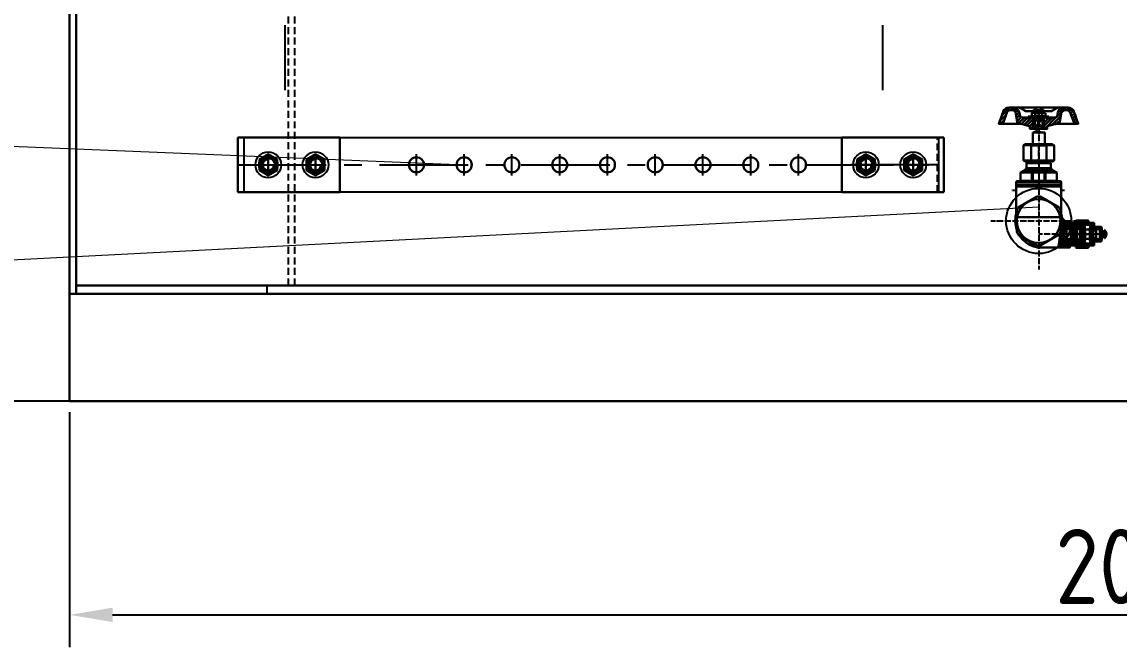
# Model space of a CAD drawing. Header units: millimetres. Extents: x 45841 to 102963, y -329287 to -163666.
# Drawn here: x 69511 to 70534, y -167353 to -166771 of the extents above; entities that cross this region are included whole.
import ezdxf

# ---------------------------------------------------------------- set-up
doc = ezdxf.new("R2010")
doc.units = ezdxf.units.MM
doc.header["$LTSCALE"] = 13
for name, pattern in [('CENTERX2', [101.6, 63.5, -12.7, 12.7, -12.7]), ('DASHED', [0.75, 0.5, -0.25]), ('HIDDEN', [9.525, 6.35, -3.175])]:
    doc.linetypes.add(name, pattern=pattern)
for name, color, linetype in [('1', 4, 'Continuous'), ('2', 3, 'Continuous'), ('4', 2, 'HIDDEN'), ('4虚线层', 6, 'DASHED')]:
    doc.layers.add(name, color=color, linetype=linetype)
doc.layers.add('标注、文本', color=3, linetype='Continuous', lineweight=25)
doc.layers.add('铁心', color=3, linetype='Continuous', lineweight=0)
doc.styles.get("Standard").update_dxf_attribs({"font": 'gbenor.shx', "bigfont": 'gbcbig.shx'})
doc.dimstyles.new('1-15', dxfattribs={"dimscale": 20, "dimtxt": 3.5, "dimasz": 2, "dimexe": 1.5, "dimexo": 0.5, "dimgap": 0.5, "dimtad": 1, "dimtoh": 1, "dimdec": 1, "dimdsep": 46, "dimtxsty": 'Standard', "dimcen": 2.5, "dimclrd": 3, "dimclre": 3, "dimclrt": 3, "dimadec": 0, "dimazin": 2, "dimtfac": 1, "dimtdec": 1, "dimtmove": 0, "dimatfit": 2, "dimfxl": 1, "dimarcsym": 0})

# ---------------------------------------------------------------- blocks, each defined once
blk = doc.blocks.new('*D1757')
at = {"layer": 'Defpoints', "color": 0, "transparency": 16777216}
for p in [(69555.9, -167124.2), (71555.9, -167124.2), (71555.9, -167323.1)]:
    blk.add_point(p, dxfattribs=at)
at = {"layer": '标注、文本', "color": 3, "lineweight": -2, "transparency": 16777216}
for p, q in [((69555.9, -167134.2), (69555.9, -167353.1)), ((71555.9, -167134.2), (71555.9, -167353.1)), ((69595.9, -167323.1), (71515.9, -167323.1))]:
    blk.add_line(p, q, dxfattribs=at)
at = {"layer": '标注、文本', "color": 3, "transparency": 16777216}
for points in [[(69595.9, -167316.4), (69595.9, -167329.8), (69555.9, -167323.1)], [(71515.9, -167316.4), (71515.9, -167329.8), (71555.9, -167323.1)]]:
    blk.add_solid(points, dxfattribs=at)
at = {"layer": '标注、文本', "color": 3, "transparency": 16777216, "insert": (70555.9, -167278.1), "char_height": 70, "attachment_point": 5}
blk.add_mtext('2000', dxfattribs=at)
blk = doc.blocks.new('*D1763')
at = {"layer": 'Defpoints', "color": 0, "transparency": 16777216}
for p in [(69780.9, -166024.2), (69279.3, -167124.2), (69780.9, -167124.2)]:
    blk.add_point(p, dxfattribs=at)
at = {"layer": '标注、文本', "color": 3, "lineweight": -2, "transparency": 16777216}
for p, q in [((69770.9, -166024.2), (69249.3, -166024.2)), ((69279.3, -166064.2), (69279.3, -167084.2)), ((69770.9, -167124.2), (69249.3, -167124.2))]:
    blk.add_line(p, q, dxfattribs=at)
at = {"layer": '标注、文本', "color": 3, "transparency": 16777216}
for points in [[(69272.7, -166064.2), (69286, -166064.2), (69279.3, -166024.2)], [(69272.7, -167084.2), (69286, -167084.2), (69279.3, -167124.2)]]:
    blk.add_solid(points, dxfattribs=at)
at = {"layer": '标注、文本', "color": 3, "transparency": 16777216, "insert": (69234.3, -166574.2), "char_height": 70, "attachment_point": 5, "rotation": 90}
blk.add_mtext('1100', dxfattribs=at)

msp = doc.modelspace()

# ---------------------------------------------------------------- linework, layer by layer
at = {"layer": '1', "color": 1, "linetype": 'CENTERX2', "lineweight": -3, "ltscale": 0.1}
for p, q in [((69756.383, -166774.073), (69756.383, -166834.348)), ((70313.24, -166774.073), (70313.24, -166834.348)), ((70458.832, -166858.389), (70458.832, -166855.293)), ((70458.832, -166855.293), (70458.832, -166861.568)), ((70458.832, -166859.191), (70458.832, -166859.08)), ((70458.832, -166865.549), (70458.832, -166859.909)), ((70458.832, -166862.259), (70458.832, -166862.397)), ((70458.832, -166863.088), (70458.832, -166868.728)), ((70458.832, -166866.378), (70458.832, -166866.24)), ((70458.832, -166872.708), (70458.832, -166867.069)), ((70458.832, -166869.446), (70458.832, -166869.557)), ((70458.832, -166870.248), (70458.832, -166875.887)), ((70458.832, -166870.552), (70458.832, -166874.92)), ((70458.832, -166873.537), (70458.832, -166873.427)), ((70458.832, -166875.611), (70458.832, -166875.721)), ((70458.832, -166876.44), (70458.832, -166882.079)), ((70458.832, -166882.77), (70458.832, -166882.908)), ((70458.832, -166883.6), (70458.832, -166887.967)), ((70458.832, -166889.156), (70458.832, -166884.097)), ((69741.037, -166913.997), (69741.037, -166893.981)), ((69785.037, -166913.997), (69785.037, -166893.981)), ((69879.037, -166913.997), (69879.037, -166893.981)), ((69923.537, -166913.997), (69923.537, -166893.981)), ((69968.037, -166913.997), (69968.037, -166893.981)), ((70012.537, -166913.997), (70012.537, -166893.981)), ((70057.037, -166913.997), (70057.037, -166893.981)), ((70101.537, -166913.997), (70101.537, -166893.981)), ((70146.037, -166913.997), (70146.037, -166893.981)), ((70190.537, -166913.997), (70190.537, -166893.981)), ((70235.037, -166913.997), (70235.037, -166893.981)), ((70297.895, -166913.997), (70297.895, -166893.981)), ((70341.895, -166913.997), (70341.895, -166893.981)), ((70458.832, -166888.216), (70458.832, -166891.118)), ((70458.832, -166889.985), (70458.832, -166889.847)), ((70458.832, -166896.315), (70458.832, -166890.676)), ((70458.832, -166891.837), (70458.832, -166891.948)), ((70458.832, -166892.639), (70458.832, -166898.306)), ((69712.537, -166903.989), (70370.395, -166903.989)), ((70366.218, -166903.989), (70273.572, -166903.989)), ((70458.832, -166897.145), (70458.832, -166897.034)), ((70458.832, -166902.922), (70458.832, -166897.863)), ((70458.832, -166898.997), (70458.832, -166899.107)), ((70458.832, -166899.826), (70458.832, -166905.465)), ((70458.832, -166906.156), (70458.832, -166906.294)), ((70458.833, -166899.771), (70458.833, -166903.254)), ((70458.833, -166903.945), (70458.833, -166904.083)), ((70458.833, -166904.774), (70458.833, -166910.413)), ((70458.832, -166906.986), (70458.832, -166912.625)), ((70458.832, -166913.343), (70458.832, -166913.454)), ((70458.832, -166914.145), (70458.832, -166919.812)), ((70458.833, -166911.132), (70458.833, -166911.243)), ((70458.833, -166911.934), (70458.833, -166917.6)), ((70458.832, -166920.503), (70458.832, -166920.614)), ((70458.832, -166921.332), (70458.832, -166924.235)), ((70458.833, -166918.292), (70458.833, -166918.402)), ((70458.833, -166919.121), (70458.833, -166924.76)), ((70458.833, -166925.451), (70458.833, -166925.589)), ((70458.833, -166926.28), (70458.833, -166931.92)), ((70433.871, -166927.746), (70433.982, -166927.746)), ((70434.673, -166927.746), (70437.935, -166927.746)), ((70458.833, -166932.638), (70458.833, -166932.749)), ((70458.833, -166933.44), (70458.833, -166939.107)), ((70479.731, -166927.746), (70482.965, -166927.746)), ((70458.833, -166939.798), (70458.833, -166939.908)), ((70458.833, -166940.627), (70458.833, -166946.266)), ((70458.833, -166946.957), (70458.833, -166947.096)), ((70414.134, -166956.246), (70418.64, -166956.246)), ((70419.331, -166956.246), (70419.441, -166956.246)), ((70420.16, -166956.246), (70425.799, -166956.246)), ((70426.518, -166956.246), (70426.629, -166956.246)), ((70427.32, -166956.246), (70432.959, -166956.246)), ((70433.678, -166956.246), (70433.788, -166956.246)), ((70434.507, -166956.246), (70440.146, -166956.246)), ((70440.837, -166956.246), (70440.948, -166956.246)), ((70441.666, -166956.246), (70447.306, -166956.246)), ((70448.024, -166956.246), (70448.135, -166956.246)), ((70448.826, -166956.246), (70454.465, -166956.246)), ((70455.184, -166956.246), (70455.294, -166956.246)), ((70456.013, -166956.246), (70461.652, -166956.246)), ((70458.833, -166947.787), (70458.833, -166953.426)), ((70458.833, -166954.145), (70458.833, -166954.255)), ((70458.833, -166954.946), (70458.833, -166960.613)), ((70462.343, -166956.246), (70462.454, -166956.246)), ((70463.173, -166956.246), (70468.812, -166956.246)), ((70469.531, -166956.246), (70469.641, -166956.246)), ((70470.332, -166956.246), (70475.971, -166956.246)), ((70476.69, -166956.246), (70476.801, -166956.246)), ((70477.519, -166956.246), (70483.159, -166956.246)), ((70483.435, -166956.246), (70487.802, -166956.246)), ((70483.85, -166956.246), (70483.96, -166956.246)), ((70484.679, -166956.246), (70490.318, -166956.246)), ((70491.037, -166956.246), (70491.147, -166956.246)), ((70491.839, -166956.246), (70497.478, -166956.246)), ((70498.196, -166956.246), (70498.307, -166956.246)), ((70499.026, -166956.246), (70503.532, -166956.246)), ((70458.833, -166961.304), (70458.833, -166961.415)), ((70458.833, -166962.133), (70458.833, -166967.773)), ((70458.833, -166968.464), (70458.833, -166968.602)), ((70462.454, -166968.602), (70458.833, -166968.602)), ((70458.833, -166969.293), (70458.833, -166974.932)), ((70458.833, -166975.651), (70458.833, -166975.762)), ((70458.833, -166976.453), (70458.833, -166982.119)), ((70463.283, -166968.602), (70463.173, -166968.602)), ((70469.641, -166968.602), (70464.002, -166968.602)), ((70470.443, -166968.602), (70470.332, -166968.602)), ((70476.801, -166968.602), (70471.161, -166968.602)), ((70477.63, -166968.602), (70477.492, -166968.602)), ((70483.96, -166968.602), (70478.321, -166968.602)), ((70484.236, -166968.602), (70490.622, -166968.602)), ((70484.79, -166968.602), (70484.679, -166968.602)), ((70491.147, -166968.602), (70485.508, -166968.602)), ((70487.333, -166977.144), (70487.333, -166980.406)), ((70491.34, -166968.602), (70491.451, -166968.602)), ((70491.949, -166968.602), (70491.839, -166968.602)), ((70495.819, -166968.602), (70492.032, -166968.602)), ((70492.142, -166968.602), (70497.781, -166968.602)), ((70498.307, -166968.602), (70492.668, -166968.602)), ((70496.648, -166968.602), (70496.538, -166968.602)), ((70503.006, -166968.602), (70497.367, -166968.602)), ((70498.5, -166968.602), (70498.611, -166968.602)), ((70499.136, -166968.602), (70498.998, -166968.602)), ((70499.329, -166968.602), (70504.969, -166968.602)), ((70503.476, -166968.602), (70499.827, -166968.602)), ((70503.836, -166968.602), (70503.697, -166968.602)), ((70510.166, -166968.602), (70504.527, -166968.602)), ((70505.66, -166968.602), (70505.798, -166968.602)), ((70506.489, -166968.602), (70512.874, -166968.602)), ((70510.995, -166968.602), (70510.885, -166968.602)), ((70517.325, -166968.602), (70511.686, -166968.602)), ((70518.155, -166968.602), (70518.044, -166968.602)), ((70522.661, -166968.602), (70518.873, -166968.602)), ((70458.833, -166982.81), (70458.833, -166982.921)), ((70458.833, -166983.64), (70458.833, -166989.279)), ((70487.333, -166981.097), (70487.333, -166981.207)), ((70458.833, -166989.97), (70458.833, -166990.108)), ((70458.833, -166990.799), (70458.833, -166996.439)), ((70458.833, -166997.157), (70458.833, -166997.268)), ((70458.833, -166997.987), (70458.833, -167001.47))]:
    msp.add_line(p, q, dxfattribs=at)
at = {"layer": '1'}
for p, q in [((69741.037, -166894.064), (69732.442, -166899.027)), ((69749.633, -166899.027), (69741.037, -166894.064)), ((69785.037, -166894.064), (69776.442, -166899.027)), ((69793.633, -166899.027), (69785.037, -166894.064)), ((70297.895, -166894.064), (70289.299, -166899.027)), ((70306.49, -166899.027), (70297.895, -166894.064)), ((70341.895, -166894.064), (70333.299, -166899.027)), ((70350.49, -166899.027), (70341.895, -166894.064)), ((69732.442, -166899.027), (69732.442, -166908.952)), ((69749.633, -166908.952), (69749.633, -166899.027)), ((69776.442, -166899.027), (69776.442, -166908.952)), ((69793.633, -166908.952), (69793.633, -166899.027)), ((70289.299, -166899.027), (70289.299, -166908.952)), ((70306.49, -166908.952), (70306.49, -166899.027)), ((70333.299, -166899.027), (70333.299, -166908.952)), ((70350.49, -166908.952), (70350.49, -166899.027)), ((69732.442, -166908.952), (69741.037, -166913.914)), ((69741.037, -166913.914), (69749.633, -166908.952)), ((69776.442, -166908.952), (69785.037, -166913.914)), ((69785.037, -166913.914), (69793.633, -166908.952)), ((70289.299, -166908.952), (70297.895, -166913.914)), ((70297.895, -166913.914), (70306.49, -166908.952)), ((70333.299, -166908.952), (70341.895, -166913.914)), ((70341.895, -166913.914), (70350.49, -166908.952))]:
    msp.add_line(p, q, dxfattribs=at)
for centre, radius in [((69741.037, -166903.989), 12), ((69741.037, -166903.989), 8.595), ((69785.037, -166903.989), 12), ((69785.037, -166903.989), 8.595), ((70297.895, -166903.989), 12), ((70297.895, -166903.989), 8.595), ((70341.895, -166903.989), 12), ((70341.895, -166903.989), 8.595), ((69741.037, -166903.989), 6), ((69785.037, -166903.989), 6), ((70297.895, -166903.989), 6), ((70341.895, -166903.989), 6)]:
    msp.add_circle(centre, radius, dxfattribs=at)
at = {"layer": '2'}
for centre in [(69741.037, -166903.989), (69785.037, -166903.989), (70297.895, -166903.989), (70341.895, -166903.989)]:
    msp.add_arc(centre, 5.1, 90, 0, dxfattribs=at)
at = {"layer": '4'}
for p, q in [((69741.037, -166895.689), (69741.037, -166912.289)), ((69785.037, -166895.689), (69785.037, -166912.289)), ((70297.895, -166895.689), (70297.895, -166912.289)), ((70341.895, -166895.689), (70341.895, -166912.289)), ((69732.737, -166903.989), (69749.337, -166903.989)), ((69776.737, -166903.989), (69793.337, -166903.989)), ((70289.595, -166903.989), (70306.195, -166903.989)), ((70333.595, -166903.989), (70350.195, -166903.989))]:
    msp.add_line(p, q, dxfattribs=at)
at = {"layer": '4虚线层'}
for p, q in [((69759.9, -167016.246), (69759.9, -165901.929)), ((69765.9, -167016.246), (69765.9, -165901.929)), ((69718.537, -166929.489), (69718.537, -166878.489)), ((70364.395, -166929.489), (70364.395, -166878.489)), ((71350.9, -167016.246), (69561.9, -167016.246)), ((69739.9, -167024.246), (69739.9, -167016.246)), ((69779.9, -167016.246), (71331.9, -167016.246)), ((71331.9, -167024.246), (69779.9, -167024.246))]:
    msp.add_line(p, q, dxfattribs=at)
at = {"layer": '标注、文本', "color": 4, "lineweight": 30}
for p, q in [((69555.9, -167024.246), (69555.9, -164824.277)), ((69561.9, -167024.246), (69561.9, -164824.277)), ((70425.743, -166854.491), (70421.652, -166865.714)), ((70431.77, -166850.677), (70424.472, -166857.974)), ((70429.42, -166854.519), (70425.329, -166865.714)), ((70431.162, -166850.677), (70441.666, -166850.677)), ((70431.604, -166852.999), (70434.949, -166852.999)), ((70435.032, -166850.677), (70432.71, -166852.999)), ((70437.713, -166851.285), (70435.833, -166853.165)), ((70439.565, -166852.695), (70437.243, -166855.017)), ((70437.243, -166854.906), (70438.874, -166864.222)), ((70440.698, -166854.823), (70437.741, -166857.781)), ((70441.666, -166850.677), (70476.828, -166850.677)), ((70452.889, -166854.16), (70447.195, -166854.16)), ((70456.344, -166852.999), (70455.183, -166854.132)), ((70455.183, -166854.132), (70462.149, -166854.132)), ((70455.183, -166854.132), (70455.183, -166855.404)), ((70456.123, -166853.22), (70456.123, -166855.404)), ((70456.344, -166852.999), (70460.988, -166852.999)), ((70457.395, -166850.677), (70458.694, -166850.677)), ((70457.395, -166850.677), (70459.993, -166850.677)), ((70459.993, -166850.677), (70458.694, -166850.677)), ((70460.988, -166852.999), (70462.149, -166854.132)), ((70461.21, -166853.22), (70461.21, -166855.404)), ((70462.149, -166854.132), (70462.149, -166855.404)), ((70464.471, -166854.16), (70470.166, -166854.16)), ((70480.228, -166854.602), (70475.888, -166858.942)), ((70476.579, -166855.1), (70475.943, -166858.721)), ((70480.67, -166850.898), (70476.634, -166854.906)), ((70486.199, -166850.677), (70476.828, -166850.677)), ((70480.145, -166854.906), (70478.514, -166864.222)), ((70484.153, -166850.677), (70481.721, -166853.109)), ((70487.305, -166850.787), (70485.121, -166852.999)), ((70489.599, -166851.782), (70487.553, -166853.828)), ((70487.968, -166854.519), (70492.032, -166865.714)), ((70491.175, -166853.496), (70488.549, -166856.122)), ((70491.645, -166854.491), (70495.736, -166865.714)), ((70428.397, -166857.311), (70422.592, -166863.116)), ((70426.517, -166862.453), (70423.256, -166865.714)), ((70441.224, -166857.587), (70438.238, -166860.573)), ((70442.44, -166859.661), (70438.736, -166863.365)), ((70439.703, -166865.134), (70450.595, -166868.036)), ((70445.204, -166860.158), (70440.118, -166865.245)), ((70440.864, -166855.459), (70441.445, -166858.721)), ((70442.385, -166859.661), (70450.595, -166861.098)), ((70447.996, -166860.628), (70442.716, -166865.936)), ((70443.96, -166859.937), (70473.372, -166859.937)), ((70451.977, -166859.937), (70445.287, -166866.627)), ((70453.635, -166861.54), (70447.858, -166867.318)), ((70449.019, -166859.108), (70453.939, -166859.108)), ((70449.019, -166859.108), (70449.019, -166859.937)), ((70453.608, -166864.858), (70450.456, -166868.009)), ((70450.595, -166859.937), (70450.595, -166861.098)), ((70452.336, -166855.818), (70452.336, -166858.665)), ((70454.133, -166859.826), (70453.248, -166860.683)), ((70453.248, -166860.683), (70464.416, -166860.683)), ((70453.635, -166859.937), (70453.552, -166870.358)), ((70455.128, -166859.937), (70453.691, -166861.292)), ((70463.532, -166855.404), (70453.939, -166855.404)), ((70463.532, -166859.108), (70453.939, -166859.108)), ((70455.128, -166859.937), (70462.205, -166859.937)), ((70462.232, -166859.937), (70455.128, -166859.937)), ((70455.128, -166859.937), (70455.128, -166870.358)), ((70462.205, -166859.937), (70455.128, -166870.358)), ((70455.128, -166859.937), (70462.232, -166870.358)), ((70455.543, -166855.818), (70455.543, -166858.665)), ((70456.123, -166858.804), (70456.123, -166859.108)), ((70461.928, -166855.818), (70461.928, -166858.665)), ((70462.205, -166859.937), (70463.642, -166861.292)), ((70462.232, -166859.937), (70462.232, -166870.358)), ((70468.341, -166859.108), (70463.449, -166859.108)), ((70463.642, -166861.292), (70463.642, -166870.358)), ((70463.725, -166859.937), (70463.836, -166870.358)), ((70465.08, -166859.937), (70463.753, -166861.264)), ((70467.263, -166861.015), (70463.78, -166864.498)), ((70471.244, -166860.324), (70463.808, -166867.76)), ((70475.252, -166859.578), (70464.471, -166870.358)), ((70465.135, -166855.818), (70465.135, -166858.665)), ((70475.003, -166859.661), (70466.793, -166861.098)), ((70466.793, -166859.937), (70466.793, -166861.098)), ((70477.657, -166865.134), (70466.793, -166868.036)), ((70477.657, -166865.134), (70466.793, -166868.036)), ((70468.341, -166859.108), (70468.341, -166859.937)), ((70479.482, -166858.61), (70471.244, -166866.848)), ((70478.791, -166862.591), (70475.722, -166865.659)), ((70479.786, -166856.869), (70478.514, -166864.222)), ((70492.114, -166855.791), (70489.405, -166858.5)), ((70492.999, -166858.196), (70490.29, -166860.905)), ((70493.884, -166860.6), (70491.175, -166863.31)), ((70494.741, -166863.005), (70492.032, -166865.714)), ((70421.652, -166865.714), (70441.942, -166865.714)), ((70450.595, -166868.036), (70450.595, -166870.358)), ((70450.595, -166870.358), (70453.691, -166870.358)), ((70453.58, -166868.147), (70451.369, -166870.358)), ((70463.642, -166870.358), (70466.793, -166870.358)), ((70464.416, -166873.786), (70464.416, -166884.843)), ((70466.793, -166868.036), (70466.793, -166870.358)), ((70475.446, -166865.714), (70495.736, -166865.714)), ((70495.625, -166865.41), (70495.293, -166865.714)), ((69712.537, -166878.489), (69807.537, -166878.489)), ((69712.537, -166929.489), (69712.537, -166878.489)), ((69807.537, -166878.489), (69807.537, -166929.489)), ((70370.395, -166878.489), (70275.395, -166878.489)), ((70275.395, -166878.489), (70275.395, -166929.489)), ((70370.395, -166929.489), (70370.395, -166878.489)), ((70446.476, -166884.843), (70471.189, -166884.843)), ((70451.701, -166885.949), (70451.701, -166899.881)), ((70465.965, -166885.949), (70465.965, -166899.881)), ((70444.569, -166899.881), (70446.476, -166900.987)), ((70446.476, -166900.987), (70448.19, -166900.987)), ((70448.383, -166901.623), (70447.416, -166902.563)), ((70447.416, -166902.563), (70447.416, -166907.096)), ((70447.416, -166902.563), (70470.222, -166902.563)), ((70448.19, -166900.987), (70469.475, -166900.987)), ((70448.383, -166900.987), (70448.383, -166901.623)), ((70448.383, -166901.623), (70449.13, -166901.623)), ((70449.13, -166900.987), (70449.13, -166901.623)), ((70468.507, -166900.987), (70468.507, -166901.623)), ((70468.507, -166901.623), (70469.281, -166901.623)), ((70469.281, -166900.987), (70469.281, -166901.623)), ((70469.281, -166901.623), (70470.221, -166902.563)), ((70469.475, -166900.987), (70471.189, -166900.987)), ((70470.221, -166902.563), (70470.221, -166907.096)), ((70473.097, -166899.881), (70471.189, -166900.987)), ((70446.476, -166908.755), (70471.189, -166908.755)), ((70447.167, -166909.999), (70470.47, -166909.999)), ((70447.416, -166907.096), (70470.222, -166907.096)), ((70452.392, -166911.353), (70452.392, -166918.955)), ((70452.392, -166911.353), (70453.332, -166911.353)), ((70453.332, -166911.353), (70453.332, -166918.955)), ((70464.334, -166911.353), (70464.334, -166918.955)), ((70464.334, -166911.353), (70465.274, -166911.353)), ((70437.934, -166920.282), (70437.934, -166922.742)), ((70437.934, -166922.742), (70441.058, -166922.742)), ((70437.935, -166922.742), (70479.731, -166922.742)), ((70437.935, -166922.742), (70437.935, -166924.18)), ((70437.935, -166924.18), (70437.935, -166948.533)), ((70437.935, -166924.18), (70479.731, -166924.18)), ((70438.404, -166920.282), (70479.261, -166920.282)), ((70441.97, -166918.955), (70438.763, -166919.314)), ((70441.058, -166922.742), (70476.607, -166922.742)), ((70441.97, -166918.955), (70475.695, -166918.955)), ((70475.695, -166918.955), (70478.873, -166919.314)), ((70476.607, -166922.742), (70479.73, -166922.742)), ((70479.73, -166920.282), (70479.73, -166922.742)), ((70479.731, -166922.742), (70479.731, -166924.18)), ((70479.731, -166924.18), (70479.731, -166948.533)), ((69807.537, -166929.489), (69712.537, -166929.489)), ((70275.395, -166929.489), (70370.395, -166929.489)), ((70457.395, -166933.495), (70439.842, -166943.613)), ((70477.823, -166943.613), (70460.27, -166933.495)), ((70438.404, -166946.1), (70438.404, -166966.363)), ((70438.708, -166952.68), (70478.929, -166952.68)), ((70486.559, -166956.246), (70480.09, -166962.686)), ((70487.803, -166957.13), (70480.173, -166964.76)), ((70484.43, -166956.246), (70480.201, -166960.475)), ((70482.274, -166956.246), (70480.505, -166958.015)), ((70487.802, -166956.246), (70487.802, -166958.899)), ((70493.691, -166956.024), (70495.819, -166958.153)), ((70505.162, -166955.776), (70493.939, -166955.776)), ((70495.57, -166955.776), (70497.948, -166958.153)), ((70497.699, -166955.776), (70499.606, -166957.683)), ((70499.827, -166955.776), (70503.863, -166959.811)), ((70501.984, -166955.776), (70506.019, -166959.811)), ((70504.112, -166955.776), (70505.356, -166957.02)), ((70505.162, -166955.776), (70505.356, -166955.969)), ((70505.356, -166955.969), (70505.356, -166957.959)), ((70482.108, -166964.953), (70480.284, -166966.778)), ((70481.638, -166967.165), (70480.284, -166967.165)), ((70481.638, -166967.165), (70481.638, -166970.012)), ((70482.108, -166963.599), (70497.312, -166963.599)), ((70482.108, -166963.599), (70482.108, -166966.695)), ((70483.463, -166963.599), (70482.108, -166964.953)), ((70482.108, -166964.815), (70483.546, -166966.252)), ((70482.108, -166966.695), (70482.108, -166970.482)), ((70483.988, -166963.737), (70482.219, -166965.478)), ((70482.246, -166964.317), (70484.043, -166966.114)), ((70482.302, -166965.644), (70482.716, -166966.059)), ((70484.347, -166963.986), (70482.468, -166965.865)), ((70482.523, -166963.958), (70484.403, -166965.838)), ((70484.624, -166964.345), (70482.855, -166966.142)), ((70482.937, -166963.709), (70484.651, -166965.451)), ((70484.762, -166964.87), (70483.352, -166966.252)), ((70488.162, -166958.899), (70483.463, -166963.599)), ((70483.463, -166963.599), (70484.762, -166964.898)), ((70484.762, -166963.599), (70484.762, -166973.578)), ((70484.762, -166963.599), (70489.516, -166964.566)), ((70484.762, -166964.925), (70484.762, -166972.251)), ((70490.29, -166958.899), (70485.591, -166963.599)), ((70492.419, -166958.899), (70487.72, -166963.599)), ((70487.802, -166958.153), (70497.311, -166958.153)), ((70487.802, -166958.899), (70498.058, -166958.899)), ((70488.908, -166958.153), (70488.162, -166958.899)), ((70488.742, -166962.88), (70498.003, -166962.88)), ((70488.742, -166962.88), (70488.742, -166974.296)), ((70490.567, -166962.88), (70489.848, -166963.599)), ((70491.037, -166958.153), (70490.29, -166958.899)), ((70490.456, -166963.599), (70497.92, -166963.599)), ((70494.548, -166958.899), (70490.567, -166962.88)), ((70491.175, -166962.88), (70497.201, -166962.88)), ((70491.175, -166962.88), (70491.175, -166974.296)), ((70492.695, -166962.88), (70491.977, -166963.599)), ((70493.193, -166958.153), (70492.419, -166958.899)), ((70496.676, -166958.899), (70492.695, -166962.88)), ((70493.469, -166957.932), (70493.691, -166958.153)), ((70493.469, -166957.959), (70493.469, -166979.245)), ((70493.663, -166958.153), (70498.224, -166958.153)), ((70493.691, -166958.153), (70494.437, -166958.899)), ((70494.824, -166962.88), (70494.105, -166963.599)), ((70494.409, -166958.899), (70494.409, -166978.277)), ((70495.322, -166958.153), (70494.548, -166958.899)), ((70498.252, -166959.48), (70494.824, -166962.88)), ((70495.819, -166958.153), (70496.565, -166958.899)), ((70496.952, -166962.88), (70496.261, -166963.599)), ((70497.367, -166958.208), (70496.676, -166958.899)), ((70498.252, -166961.608), (70496.952, -166962.88)), ((70497.201, -166962.88), (70497.92, -166963.599)), ((70497.201, -166962.88), (70497.201, -166974.296)), ((70497.311, -166958.153), (70498.251, -166959.093)), ((70498.252, -166962.659), (70497.312, -166963.599)), ((70497.312, -166963.599), (70497.312, -166973.578)), ((70497.92, -166963.599), (70501.375, -166963.599)), ((70497.92, -166963.599), (70497.92, -166973.578)), ((70497.948, -166958.153), (70498.224, -166958.402)), ((70498.224, -166957.683), (70498.224, -166979.521)), ((70498.224, -166957.683), (70500.131, -166957.683)), ((70498.224, -166958.457), (70499.329, -166959.563)), ((70499.385, -166957.683), (70498.251, -166958.816)), ((70498.942, -166957.711), (70498.251, -166958.402)), ((70498.252, -166959.093), (70498.252, -166962.659)), ((70498.252, -166962.659), (70498.252, -166974.518)), ((70498.279, -166958.927), (70498.859, -166959.507)), ((70498.334, -166958.153), (70499.633, -166959.452)), ((70499.661, -166957.821), (70498.362, -166959.12)), ((70498.528, -166957.904), (70499.882, -166959.259)), ((70499.91, -166958.015), (70498.555, -166959.342)), ((70498.804, -166957.738), (70500.048, -166958.982)), ((70500.048, -166958.291), (70498.832, -166959.507)), ((70499.136, -166957.683), (70500.131, -166958.65)), ((70500.131, -166958.65), (70499.191, -166959.563)), ((70500.131, -166957.683), (70500.131, -166979.521)), ((70500.131, -166958.181), (70501.735, -166959.811)), ((70508.673, -166959.811), (70500.131, -166959.811)), ((70502.066, -166959.811), (70501.375, -166961)), ((70501.375, -166961), (70501.375, -166976.204)), ((70506.406, -166959.811), (70502.066, -166959.811)), ((70506.406, -166964.207), (70502.066, -166964.207)), ((70505.356, -166957.959), (70505.521, -166958.153)), ((70510.387, -166958.153), (70505.521, -166958.153)), ((70506.406, -166959.811), (70507.07, -166961)), ((70506.489, -166958.153), (70508.148, -166959.811)), ((70507.07, -166961), (70507.07, -166976.204)), ((70509.447, -166965.257), (70507.07, -166965.257)), ((70508.618, -166958.153), (70510.581, -166960.088)), ((70508.673, -166959.811), (70508.673, -166963.847)), ((70508.673, -166959.811), (70508.673, -166977.392)), ((70508.673, -166960.337), (70512.184, -166963.847)), ((70508.673, -166962.465), (70510.055, -166963.847)), ((70515.805, -166963.847), (70508.673, -166963.847)), ((70509.945, -166964.787), (70509.447, -166965.257)), ((70509.447, -166965.257), (70509.447, -166971.919)), ((70509.447, -166965.257), (70512.294, -166965.257)), ((70509.945, -166964.787), (70511.824, -166964.787)), ((70510.387, -166958.153), (70510.58, -166958.346)), ((70510.58, -166958.346), (70510.58, -166961.525)), ((70510.58, -166961.525), (70510.746, -166961.719)), ((70517.131, -166961.719), (70510.746, -166961.719)), ((70511.824, -166964.787), (70512.294, -166965.257)), ((70512.184, -166961.719), (70514.312, -166963.847)), ((70512.294, -166965.257), (70512.294, -166971.919)), ((70514.312, -166961.719), (70517.685, -166965.091)), ((70515.805, -166963.847), (70515.805, -166973.329)), ((70515.805, -166965.312), (70519.067, -166968.602)), ((70515.805, -166967.469), (70516.938, -166968.602)), ((70516.441, -166961.719), (70517.685, -166962.963)), ((70517.132, -166961.719), (70517.685, -166962.659)), ((70517.684, -166962.659), (70517.684, -166966.446)), ((70519.786, -166966.446), (70517.685, -166966.446)), ((70519.067, -166966.446), (70521.195, -166968.602)), ((70519.785, -166964.787), (70519.785, -166966.446)), ((70520.256, -166964.787), (70519.786, -166964.787)), ((70519.786, -166965.036), (70521.03, -166966.308)), ((70520.256, -166964.787), (70521.969, -166968.104)), ((70439.841, -166968.878), (70457.395, -166978.996)), ((70484.154, -166973.578), (70476.773, -166980.931)), ((70482.108, -166973.495), (70478.791, -166976.812)), ((70486.282, -166973.578), (70478.902, -166980.931)), ((70482.108, -166971.366), (70479.924, -166973.55)), ((70481.307, -166970.012), (70480.311, -166971.035)), ((70481.638, -166970.012), (70480.339, -166970.012)), ((70488.411, -166973.578), (70481.058, -166980.931)), ((70482.108, -166970.482), (70482.108, -166973.578)), ((70482.108, -166973.578), (70497.312, -166973.578)), ((70483.159, -166970.952), (70482.136, -166971.974)), ((70483.767, -166970.952), (70482.136, -166972.583)), ((70482.136, -166972.5), (70483.186, -166973.55)), ((70482.163, -166971.891), (70483.794, -166973.522)), ((70484.209, -166971.173), (70482.357, -166973.025)), ((70482.357, -166971.449), (70484.209, -166973.329)), ((70484.513, -166971.504), (70482.661, -166973.357)), ((70482.689, -166971.145), (70484.541, -166972.997)), ((70484.734, -166971.947), (70483.103, -166973.55)), ((70483.131, -166970.952), (70484.734, -166972.555)), ((70489.821, -166974.296), (70483.186, -166980.931)), ((70484.707, -166972.583), (70483.767, -166973.55)), ((70483.794, -166970.979), (70484.707, -166971.891)), ((70489.516, -166972.638), (70484.762, -166973.578)), ((70491.949, -166974.296), (70487.968, -166978.277)), ((70488.742, -166974.296), (70498.003, -166974.296)), ((70490.539, -166973.578), (70489.821, -166974.296)), ((70494.105, -166974.296), (70490.097, -166978.277)), ((70490.456, -166973.578), (70497.92, -166973.578)), ((70491.175, -166974.296), (70497.201, -166974.296)), ((70492.668, -166973.578), (70491.949, -166974.296)), ((70496.234, -166974.296), (70492.226, -166978.277)), ((70494.796, -166973.578), (70494.105, -166974.296)), ((70498.196, -166974.462), (70494.382, -166978.277)), ((70496.952, -166973.578), (70496.234, -166974.296)), ((70498.252, -166976.536), (70496.51, -166978.277)), ((70497.92, -166973.578), (70497.201, -166974.296)), ((70497.312, -166973.578), (70498.252, -166974.518)), ((70497.92, -166973.578), (70501.375, -166973.578)), ((70499.053, -166977.614), (70498.224, -166978.471)), ((70499.44, -166977.669), (70498.251, -166978.858)), ((70498.252, -166974.518), (70498.252, -166978.084)), ((70498.721, -166977.724), (70500.02, -166978.996)), ((70499.053, -166977.614), (70500.103, -166978.692)), ((70499.55, -166977.697), (70500.048, -166978.194)), ((70508.673, -166977.392), (70500.131, -166977.392)), ((70500.131, -166977.392), (70504.167, -166981.428)), ((70501.375, -166976.204), (70502.066, -166977.365)), ((70502.26, -166977.392), (70505.356, -166980.461)), ((70504.388, -166977.392), (70506.047, -166979.051)), ((70506.517, -166977.392), (70508.176, -166979.051)), ((70509.447, -166971.919), (70507.07, -166971.919)), ((70508.645, -166977.392), (70510.304, -166979.051)), ((70515.805, -166973.329), (70508.673, -166973.329)), ((70508.673, -166975.264), (70510.581, -166977.171)), ((70508.894, -166973.329), (70511.023, -166975.485)), ((70509.447, -166971.919), (70509.945, -166972.389)), ((70509.447, -166971.919), (70512.294, -166971.919)), ((70509.945, -166972.389), (70511.824, -166972.389)), ((70510.746, -166975.485), (70510.58, -166975.679)), ((70510.58, -166975.679), (70510.58, -166978.858)), ((70517.131, -166975.485), (70510.746, -166975.485)), ((70511.023, -166973.329), (70513.151, -166975.485)), ((70512.294, -166971.919), (70511.824, -166972.389)), ((70513.151, -166973.329), (70515.28, -166975.485)), ((70515.28, -166973.329), (70517.242, -166975.319)), ((70515.805, -166969.597), (70517.685, -166971.477)), ((70515.805, -166971.726), (70517.685, -166973.633)), ((70516.938, -166968.602), (70519.067, -166970.73)), ((70517.685, -166974.518), (70517.132, -166975.485)), ((70517.684, -166970.73), (70517.684, -166974.518)), ((70519.786, -166970.73), (70517.685, -166970.73)), ((70519.067, -166968.602), (70521.14, -166970.675)), ((70519.785, -166970.73), (70519.785, -166972.389)), ((70519.786, -166971.449), (70520.421, -166972.085)), ((70519.786, -166972.389), (70520.256, -166972.389)), ((70521.969, -166969.072), (70520.256, -166972.389)), ((70521.195, -166968.602), (70521.859, -166969.265)), ((70521.969, -166968.104), (70521.969, -166969.072)), ((70458.832, -166980.931), (70487.802, -166980.931)), ((70487.803, -166978.443), (70485.315, -166980.931)), ((70487.803, -166980.599), (70487.443, -166980.931)), ((70487.802, -166978.277), (70498.058, -166978.277)), ((70487.802, -166978.277), (70487.802, -166980.931)), ((70487.802, -166979.051), (70497.311, -166979.051)), ((70487.968, -166978.277), (70487.803, -166978.443)), ((70490.097, -166978.277), (70489.351, -166979.051)), ((70492.226, -166978.277), (70491.479, -166979.051)), ((70494.409, -166978.277), (70493.469, -166979.245)), ((70493.469, -166979.245), (70493.469, -166980.931)), ((70493.469, -166979.245), (70495.626, -166981.428)), ((70493.469, -166980.931), (70493.939, -166981.428)), ((70494.382, -166978.277), (70493.608, -166979.051)), ((70493.663, -166979.051), (70498.224, -166979.051)), ((70505.162, -166981.428), (70493.939, -166981.428)), ((70494.409, -166978.277), (70498.224, -166978.277)), ((70494.63, -166978.277), (70495.377, -166979.051)), ((70495.377, -166979.051), (70497.754, -166981.428)), ((70496.51, -166978.277), (70495.736, -166979.051)), ((70496.759, -166978.277), (70497.533, -166979.051)), ((70498.251, -166978.084), (70497.311, -166979.051)), ((70497.533, -166979.051), (70499.883, -166981.428)), ((70498.224, -166978.498), (70499.246, -166979.521)), ((70498.224, -166979.521), (70500.131, -166979.521)), ((70498.307, -166978.166), (70499.578, -166979.438)), ((70498.362, -166979.079), (70498.666, -166979.383)), ((70499.744, -166977.807), (70498.417, -166979.134)), ((70498.472, -166977.918), (70499.827, -166979.245)), ((70499.937, -166978.028), (70498.611, -166979.355)), ((70500.076, -166978.305), (70498.915, -166979.493)), ((70500.103, -166978.719), (70499.302, -166979.493)), ((70500.131, -166979.521), (70502.039, -166981.428)), ((70505.356, -166981.235), (70505.162, -166981.428)), ((70505.521, -166979.051), (70505.356, -166979.245)), ((70505.356, -166979.245), (70505.356, -166981.235)), ((70510.387, -166979.051), (70505.521, -166979.051)), ((70510.58, -166978.858), (70510.387, -166979.051)), ((71549.9, -167016.246), (69561.9, -167016.246)), ((71555.9, -167024.246), (69555.9, -167024.246)), ((69555.9, -167124.246), (69555.9, -167024.246)), ((71555.9, -167124.246), (69555.9, -167124.246))]:
    msp.add_line(p, q, dxfattribs=at)
at = {"layer": '标注、文本'}
for p, q in [((69712.537, -166878.489), (70370.395, -166878.489)), ((69718.537, -166929.489), (69718.537, -166878.489)), ((70365.359, -166878.489), (70365.359, -166929.489)), ((70370.395, -166929.489), (69712.537, -166929.489))]:
    msp.add_line(p, q, dxfattribs=at)
at = {"layer": '标注、文本', "color": 4, "lineweight": 30}
for points in [[(70493.884, -166860.6), (70493.358, -166859.191), (70492.999, -166858.196), (70492.114, -166855.791), (70491.645, -166854.491), (70491.175, -166853.496), (70489.599, -166851.782), (70487.305, -166850.787), (70431.162, -166850.677), (70429.448, -166850.953), (70427.844, -166851.727), (70426.573, -166852.943), (70425.743, -166854.491), (70424.472, -166857.974), (70424.03, -166859.191), (70422.592, -166863.116), (70421.652, -166865.714), (70441.942, -166865.714), (70442.716, -166865.936), (70447.858, -166867.318), (70450.456, -166868.009), (70450.595, -166868.036), (70450.595, -166870.358), (70464.471, -166870.358), (70466.793, -166870.358), (70466.793, -166868.036), (70471.244, -166866.848), (70475.446, -166865.714), (70495.736, -166865.714), (70495.625, -166865.41), (70494.741, -166863.005), (70493.884, -166860.6)], [(70431.162, -166850.677), (70425.826, -166854.27), (70425.743, -166854.491)], [(70431.604, -166852.999), (70429.503, -166854.298), (70429.42, -166854.519)], [(70437.243, -166854.906), (70435.197, -166852.999), (70434.949, -166852.999)], [(70440.864, -166855.459), (70435.391, -166850.677), (70435.17, -166850.677)], [(70445.315, -166853.165), (70440.781, -166850.677), (70440.56, -166850.677)], [(70445.315, -166853.165), (70447.029, -166854.132), (70447.195, -166854.16)], [(70452.889, -166854.16), (70455.073, -166852.639), (70455.156, -166852.418)], [(70457.395, -166850.677), (70455.211, -166852.197), (70455.156, -166852.418)], [(70462.232, -166852.418), (70460.242, -166850.677), (70459.993, -166850.677)], [(70462.232, -166852.418), (70464.25, -166854.132), (70464.471, -166854.16)], [(70470.166, -166854.16), (70471.963, -166853.303), (70472.073, -166853.165)], [(70476.828, -166850.677), (70472.211, -166852.971), (70472.073, -166853.165)], [(70482.218, -166850.677), (70476.551, -166855.238), (70476.524, -166855.459)], [(70487.968, -166854.519), (70486.005, -166852.999), (70485.784, -166852.999), (70482.412, -166852.999), (70480.2, -166854.685), (70480.145, -166854.906)], [(70491.645, -166854.491), (70486.42, -166850.677), (70486.199, -166850.677)], [(70438.874, -166864.222), (70439.62, -166865.106), (70439.703, -166865.134)], [(70441.445, -166858.721), (70442.246, -166859.633), (70442.385, -166859.661)], [(70455.543, -166855.818), (70452.53, -166855.708), (70452.336, -166855.818)], [(70452.336, -166858.665), (70455.349, -166858.776), (70455.543, -166858.665)], [(70453.691, -166861.292), (70453.691, -166870.358), (70463.642, -166870.358)], [(70454.133, -166859.826), (70463.532, -166859.826), (70464.416, -166860.683)], [(70461.928, -166855.818), (70455.736, -166855.763), (70455.543, -166855.818)], [(70455.543, -166858.665), (70461.707, -166858.721), (70461.928, -166858.665)], [(70465.135, -166855.818), (70462.122, -166855.708), (70461.928, -166855.818)], [(70461.928, -166858.665), (70464.941, -166858.776), (70465.135, -166858.665)], [(70475.003, -166859.661), (70475.916, -166858.831), (70475.943, -166858.721)], [(70477.657, -166865.134), (70478.486, -166864.332), (70478.514, -166864.222)], [(70453.248, -166874.035), (70462.813, -166873.924), (70464.416, -166873.786)], [(70453.248, -166874.035), (70453.248, -166884.843), (70464.416, -166884.843)], [(70470.222, -166902.563), (70469.282, -166901.623), (70469.282, -166900.987), (70471.189, -166900.987), (70472.24, -166900.379), (70473.097, -166899.881), (70473.097, -166885.949), (70472.24, -166885.452), (70471.189, -166884.843), (70446.476, -166884.843), (70445.398, -166885.452), (70444.569, -166885.949), (70444.569, -166899.881), (70445.398, -166900.379), (70446.476, -166900.987), (70448.384, -166900.987), (70448.384, -166901.623), (70448.245, -166901.761), (70447.416, -166902.563), (70447.416, -166907.096), (70447.306, -166907.76), (70446.974, -166908.312), (70446.476, -166908.755), (70441.97, -166911.353), (70441.97, -166918.955), (70437.935, -166920.282), (70437.935, -166922.742), (70479.731, -166922.742), (70478.874, -166919.314), (70475.695, -166918.955), (70475.695, -166911.353), (70471.189, -166908.755), (70470.774, -166908.451), (70470.47, -166908.036), (70470.305, -166907.594), (70470.222, -166907.096), (70470.222, -166902.563)], [(70446.476, -166884.843), (70444.569, -166885.949), (70444.569, -166899.881)], [(70471.189, -166884.843), (70473.097, -166885.949), (70473.097, -166899.881)], [(70451.701, -166885.949), (70444.762, -166885.811), (70444.569, -166885.949)], [(70465.965, -166885.949), (70451.922, -166885.894), (70451.701, -166885.949)], [(70473.097, -166885.949), (70466.13, -166885.811), (70465.965, -166885.949)], [(70444.569, -166899.881), (70451.507, -166900.02), (70451.701, -166899.881), (70465.743, -166899.964), (70465.965, -166899.881), (70472.903, -166900.02), (70473.097, -166899.881)], [(70446.476, -166908.755), (70441.97, -166911.353), (70441.97, -166918.955)], [(70452.392, -166911.353), (70442.164, -166911.243), (70441.97, -166911.353)], [(70446.476, -166908.755), (70447.416, -166907.262), (70447.416, -166907.096)], [(70464.334, -166911.353), (70453.525, -166911.243), (70453.332, -166911.353)], [(70475.695, -166911.353), (70465.467, -166911.243), (70465.274, -166911.353), (70465.274, -166918.955)], [(70470.221, -166907.096), (70471.05, -166908.644), (70471.189, -166908.755)], [(70471.189, -166908.755), (70475.695, -166911.353), (70475.695, -166918.955)], [(70438.763, -166919.314), (70437.934, -166920.144), (70437.934, -166920.282)], [(70479.73, -166920.282), (70479.012, -166919.342), (70478.873, -166919.314)], [(70460.27, -166933.495), (70457.616, -166933.468), (70457.395, -166933.495)], [(70460.27, -166933.495), (70457.616, -166933.468), (70457.395, -166933.495)], [(70439.841, -166943.613), (70438.515, -166945.907), (70438.404, -166946.1)], [(70460.27, -166978.996), (70477.823, -166968.878), (70479.15, -166966.584), (70479.26, -166966.363), (70479.26, -166946.1)], [(70479.26, -166946.1), (70477.934, -166943.806), (70477.823, -166943.613)], [(70437.768, -166949.749), (70437.934, -166948.616), (70437.934, -166948.533)], [(70437.768, -166949.749), (70438.321, -166964.455), (70438.404, -166964.677)], [(70481.085, -166955.029), (70477.16, -166979.88), (70476.497, -166980.931)], [(70479.73, -166948.533), (70479.869, -166949.639), (70479.896, -166949.749)], [(70480.587, -166953.675), (70479.952, -166949.943), (70479.896, -166949.749)], [(70480.587, -166953.675), (70483.213, -166956.246), (70483.435, -166956.246)], [(70493.939, -166955.776), (70493.469, -166956.246), (70493.469, -166957.959)], [(70438.404, -166966.363), (70439.731, -166968.685), (70439.841, -166968.878)], [(70481.638, -166967.165), (70482.108, -166966.75), (70482.108, -166966.695)], [(70491.175, -166962.88), (70489.516, -166964.566), (70489.516, -166972.638), (70491.175, -166974.296)], [(70493.469, -166957.959), (70494.409, -166958.899), (70498.224, -166958.899)], [(70501.762, -166960.337), (70501.928, -166964.013), (70502.066, -166964.207)], [(70502.066, -166964.207), (70501.984, -166972.776), (70502.066, -166972.97)], [(70506.406, -166964.207), (70506.793, -166960.53), (70506.71, -166960.337)], [(70506.406, -166972.97), (70506.462, -166964.428), (70506.406, -166964.207)], [(70440.643, -166969.321), (70456.621, -166980.765), (70456.814, -166980.82)], [(70482.108, -166970.482), (70481.694, -166970.012), (70481.638, -166970.012)], [(70502.066, -166972.97), (70501.679, -166976.646), (70501.762, -166976.84)], [(70506.71, -166976.84), (70506.517, -166973.163), (70506.406, -166972.97), (70502.066, -166972.97)], [(70507.07, -166976.204), (70506.406, -166977.365), (70502.066, -166977.365)], [(70456.814, -166980.82), (70460.601, -166980.848), (70460.823, -166980.82)], [(70457.395, -166978.996), (70460.049, -166978.996), (70460.27, -166978.996)]]:
    msp.add_lwpolyline(points, dxfattribs=at)
for centre, radius in [((69741.037, -166903.989), 7), ((69785.037, -166903.989), 7), ((69879.037, -166903.989), 7), ((69923.537, -166903.989), 7), ((69968.037, -166903.989), 7), ((70012.537, -166903.989), 7), ((70057.037, -166903.989), 7), ((70101.537, -166903.989), 7), ((70146.037, -166903.989), 7), ((70190.537, -166903.989), 7), ((70235.037, -166903.989), 7), ((70297.895, -166903.989), 7), ((70341.895, -166903.989), 7), ((70458.819, -166956.232), 20.387), ((70483.421, -166964.912), 1.313), ((70499.15, -166958.609), 0.926), ((70483.421, -166972.237), 1.313), ((70499.15, -166978.54), 0.926)]:
    msp.add_circle(centre, radius, dxfattribs=at)
at = {"layer": '标注、文本'}
for centre, radius in [((69741.037, -166903.989), 7), ((69785.037, -166903.989), 7), ((69879.037, -166903.989), 7), ((69923.537, -166903.989), 7), ((69968.037, -166903.989), 7), ((70012.537, -166903.989), 7), ((70057.037, -166903.989), 7), ((70101.537, -166903.989), 7), ((70146.037, -166903.989), 7), ((70190.537, -166903.989), 7), ((70235.037, -166903.989), 7), ((70297.895, -166903.989), 7), ((70341.895, -166903.989), 7), ((70458.833, -166956.246), 30.354)]:
    msp.add_circle(centre, radius, dxfattribs=at)
for centre, start, end in [((69741.037, -166903.989), 90, 0), ((69785.037, -166903.989), 90, 0), ((70297.895, -166903.989), 180, 90), ((70341.895, -166903.989), 180, 90)]:
    msp.add_arc(centre, 6, start, end, dxfattribs=at)
at = {"layer": '标注、文本', "color": 4, "lineweight": 30}
for points in [[(70430.94, -166850.677), (70428.658, -166850.79), (70426.701, -166852.156), (70425.826, -166854.27)], [(70431.355, -166852.999), (70430.462, -166853.181), (70429.96, -166853.486), (70429.503, -166854.298)], [(70486.199, -166850.677), (70467.853, -166850.677), (70449.507, -166850.677), (70431.162, -166850.677)], [(70437.188, -166854.685), (70436.938, -166853.75), (70436.136, -166853.117), (70435.197, -166852.999)], [(70440.809, -166855.238), (70440.265, -166852.645), (70438.027, -166850.808), (70435.391, -166850.677)], [(70445.177, -166852.971), (70444.1, -166851.576), (70442.534, -166850.775), (70440.781, -166850.677)], [(70445.425, -166853.303), (70445.68, -166853.727), (70446.555, -166854.158), (70447.029, -166854.132)], [(70453.138, -166854.132), (70453.936, -166854.102), (70454.845, -166853.404), (70455.073, -166852.639)], [(70457.146, -166850.677), (70456.203, -166850.864), (70455.576, -166851.29), (70455.211, -166852.197)], [(70462.177, -166852.197), (70461.72, -166851.243), (70461.275, -166850.904), (70460.242, -166850.677)], [(70462.315, -166852.639), (70462.592, -166853.443), (70463.396, -166854.084), (70464.25, -166854.132)], [(70470.359, -166854.132), (70470.931, -166854.123), (70471.608, -166853.761), (70471.963, -166853.303)], [(70476.607, -166850.677), (70474.849, -166850.777), (70473.284, -166851.561), (70472.211, -166852.971)], [(70481.997, -166850.677), (70479.307, -166850.822), (70477.172, -166852.617), (70476.551, -166855.238)], [(70482.191, -166852.999), (70481.242, -166853.11), (70480.434, -166853.75), (70480.2, -166854.685)], [(70487.857, -166854.298), (70487.388, -166853.448), (70486.944, -166853.183), (70486.005, -166852.999)], [(70491.562, -166854.27), (70490.663, -166852.143), (70488.725, -166850.785), (70486.42, -166850.677)], [(70438.902, -166864.332), (70439.096, -166864.797), (70439.177, -166864.877), (70439.62, -166865.106)], [(70441.445, -166858.831), (70441.717, -166859.37), (70441.707, -166859.36), (70442.246, -166859.633)], [(70455.349, -166855.708), (70454.441, -166855.287), (70453.438, -166855.287), (70452.53, -166855.708)], [(70452.53, -166858.776), (70453.438, -166859.197), (70454.441, -166859.197), (70455.349, -166858.776)], [(70461.707, -166855.763), (70459.761, -166855.264), (70457.685, -166855.278), (70455.736, -166855.763)], [(70455.736, -166858.721), (70457.743, -166859.212), (70459.702, -166859.227), (70461.707, -166858.721)], [(70464.941, -166855.708), (70464.033, -166855.287), (70463.03, -166855.287), (70462.122, -166855.708)], [(70462.122, -166858.776), (70463.03, -166859.197), (70464.033, -166859.197), (70464.941, -166858.776)], [(70475.114, -166859.633), (70475.527, -166859.447), (70475.779, -166859.294), (70475.916, -166858.831)], [(70477.768, -166865.106), (70478.111, -166864.933), (70478.365, -166864.708), (70478.486, -166864.332)], [(70451.369, -166870.358), (70455.736, -166870.358), (70460.104, -166870.358), (70464.471, -166870.358)], [(70454.216, -166873.427), (70458.164, -166871.329), (70459.089, -166873.956), (70462.813, -166873.924)], [(70451.507, -166885.811), (70449.405, -166884.52), (70446.864, -166884.52), (70444.762, -166885.811)], [(70465.743, -166885.894), (70461.318, -166884.496), (70456.345, -166884.486), (70451.922, -166885.894)], [(70472.903, -166885.811), (70470.774, -166884.511), (70468.263, -166884.53), (70466.13, -166885.811)], [(70444.762, -166900.02), (70446.857, -166901.32), (70449.413, -166901.32), (70451.507, -166900.02)], [(70451.922, -166899.964), (70456.458, -166901.338), (70461.206, -166901.328), (70465.743, -166899.964)], [(70466.13, -166900.02), (70468.239, -166901.309), (70470.798, -166901.327), (70472.903, -166900.02)], [(70452.198, -166911.243), (70449.041, -166909.578), (70445.321, -166909.566), (70442.164, -166911.243)], [(70446.614, -166908.644), (70447.079, -166908.353), (70447.366, -166907.805), (70447.416, -166907.262)], [(70464.113, -166911.243), (70460.697, -166909.566), (70456.946, -166909.579), (70453.525, -166911.243)], [(70475.501, -166911.243), (70472.344, -166909.578), (70468.624, -166909.566), (70465.467, -166911.243)], [(70470.221, -166907.262), (70470.305, -166907.796), (70470.553, -166908.371), (70471.05, -166908.644)], [(70438.764, -166919.314), (70438.306, -166919.386), (70437.912, -166919.81), (70437.935, -166920.282)], [(70438.653, -166919.342), (70438.313, -166919.404), (70437.975, -166919.806), (70437.934, -166920.144)], [(70479.731, -166920.282), (70479.645, -166919.728), (70479.45, -166919.425), (70478.874, -166919.314)], [(70479.73, -166920.144), (70479.688, -166919.791), (70479.354, -166919.422), (70479.012, -166919.342)], [(70460.049, -166933.468), (70459.186, -166933.433), (70458.478, -166933.433), (70457.616, -166933.468)], [(70460.049, -166933.468), (70459.186, -166933.433), (70458.478, -166933.433), (70457.616, -166933.468)], [(70439.731, -166943.806), (70439.316, -166944.427), (70438.847, -166945.239), (70438.515, -166945.907)], [(70479.15, -166945.907), (70478.777, -166945.175), (70478.384, -166944.494), (70477.934, -166943.806)], [(70437.713, -166949.943), (70436.492, -166954.738), (70436.717, -166959.779), (70438.321, -166964.455)], [(70437.796, -166949.639), (70437.863, -166949.384), (70437.934, -166948.878), (70437.934, -166948.616)], [(70479.73, -166948.616), (70479.718, -166948.917), (70479.779, -166949.352), (70479.869, -166949.639)], [(70480.587, -166953.454), (70480.439, -166952.241), (70480.222, -166951.131), (70479.952, -166949.943)], [(70480.643, -166953.896), (70480.804, -166955.157), (70481.967, -166956.143), (70483.213, -166956.246)], [(70438.515, -166966.584), (70438.847, -166967.252), (70439.316, -166968.064), (70439.731, -166968.685)], [(70480.477, -166958.208), (70479.048, -166967.411), (70482.65, -166970.912), (70477.16, -166979.88)], [(70477.934, -166968.685), (70478.384, -166967.997), (70478.777, -166967.316), (70479.15, -166966.584)], [(70481.694, -166967.165), (70481.929, -166967.151), (70482.038, -166966.948), (70482.108, -166966.75)], [(70501.984, -166964.428), (70501.176, -166967.195), (70501.189, -166970.007), (70501.984, -166972.776)], [(70501.679, -166960.53), (70501.197, -166961.689), (70501.324, -166962.925), (70501.928, -166964.013)], [(70506.462, -166972.776), (70507.273, -166970.246), (70507.285, -166966.954), (70506.462, -166964.428)], [(70506.517, -166964.013), (70507.175, -166962.989), (70507.238, -166961.649), (70506.793, -166960.53)], [(70440.754, -166969.514), (70444.257, -166975.195), (70450.099, -166979.336), (70456.621, -166980.765)], [(70482.108, -166970.426), (70481.901, -166970.04), (70482.08, -166970.219), (70481.694, -166970.012)], [(70501.928, -166973.163), (70501.341, -166974.233), (70501.184, -166975.512), (70501.679, -166976.646)], [(70506.793, -166976.646), (70507.251, -166975.529), (70507.16, -166974.19), (70506.517, -166973.163)], [(70457.035, -166980.848), (70458.14, -166981.088), (70459.496, -166981.09), (70460.601, -166980.848)], [(70457.616, -166978.996), (70458.434, -166979.066), (70459.231, -166979.066), (70460.049, -166978.996)]]:
    msp.add_open_spline(points, degree=3, dxfattribs=at)
at = {"layer": '铁心'}
for points in [[(69916.883, -166903.989), (68836.3, -166859.564), (68836.3, -166859.564)], [(70458.833, -166943.447), (68833.205, -167027.345), (68833.205, -167027.345)]]:
    msp.add_lwpolyline(points, dxfattribs=at)

# ---------------------------------------------------------------- dimensions: what is measured, and where the dimension line sits
at = {"layer": '标注、文本'}
dim = msp.add_linear_dim(base=(69279.328, -167124.246), p1=(69780.9, -166024.246), p2=(69780.9, -167124.246), angle=90, dimstyle='1-15', dxfattribs=at)
dim.commit()
dim.dimension.update_dxf_attribs({"geometry": '*D1763', "text_midpoint": (69234.328, -166574.246)})
dim = msp.add_linear_dim(base=(71555.9, -167323.09), p1=(69555.9, -167124.246), p2=(71555.9, -167124.246), dimstyle='1-15', dxfattribs=at)
dim.commit()
dim.dimension.update_dxf_attribs({"geometry": '*D1757', "text_midpoint": (70555.9, -167278.09)})

doc.saveas('drawing.dxf')
